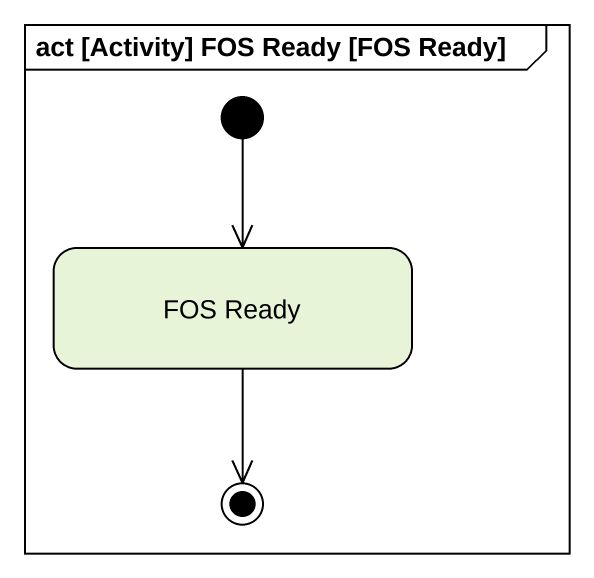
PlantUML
@startuml
mainframe act [Activity] FOS Ready [FOS Ready]
hide empty description
state "FOS Ready" as FOS_Ready
[*] --> FOS_Ready
FOS_Ready --> [*]
@enduml
